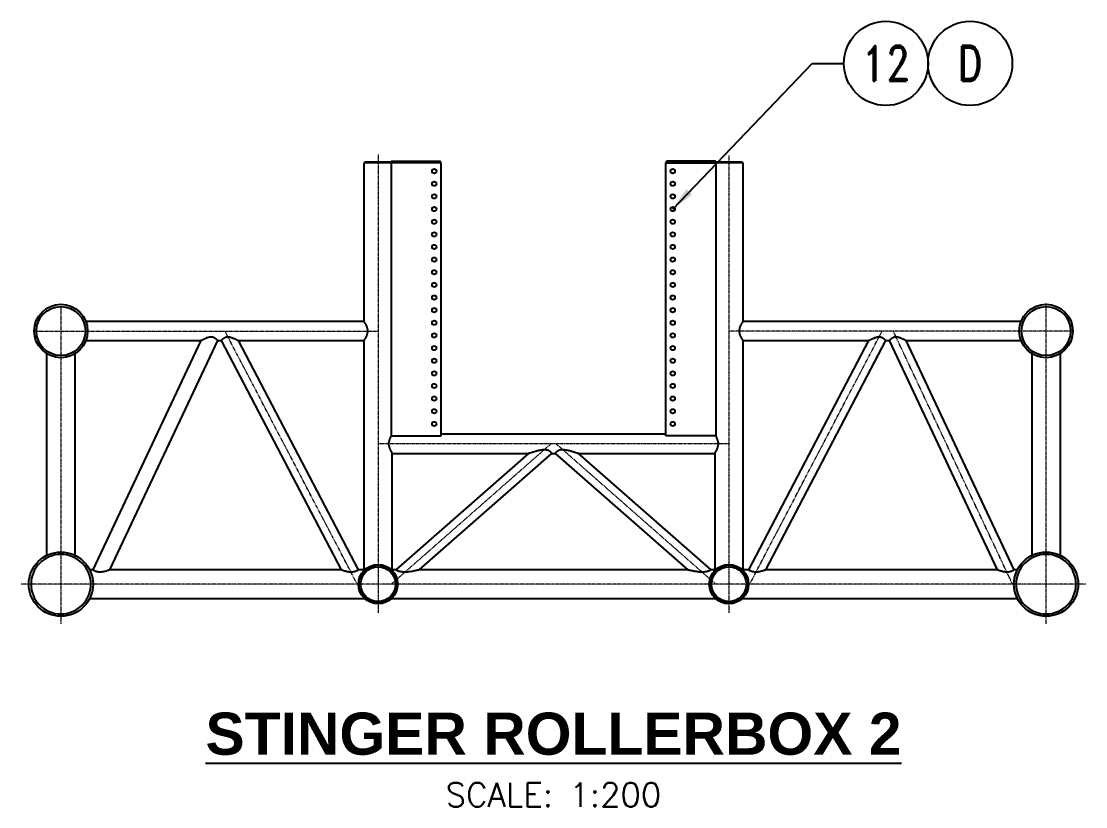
# Model space of a CAD drawing. Header units: millimetres. Extents: x 1177 to 110351, y -48371 to 8578.
# Drawn here: x 20839 to 36007, y -3170 to 8018 of the extents above; entities that cross this region are included whole.
import ezdxf
from ezdxf.enums import TextEntityAlignment as Align

# ---------------------------------------------------------------- set-up
doc = ezdxf.new("R2010")
doc.units = ezdxf.units.MM
doc.linetypes.add('CENTER', pattern=[50.8, 31.75, -6.35, 6.35, -6.35])
doc.layers.add('CENTRELINES', color=1, linetype='CENTER', lineweight=5)
for name, color, linetype in [('DIM', 1, 'Continuous'), ('PH-60E', 7, 'Continuous'), ('PV-60E', 7, 'Continuous'), ('TEXT25', 3, 'Continuous')]:
    doc.layers.add(name, color=color, linetype=linetype)
doc.styles.add('ARIALBOLD', font='arialbd.ttf')
doc.styles.add('ROMAND', font='romand.shx', dxfattribs={"width": 0.8})
doc.styles.add('ROMANS', font='simplex.shx', dxfattribs={"width": 0.8})
doc.dimstyles.new('200', dxfattribs={"dimscale": 200, "dimtxt": 1.7, "dimasz": 1.7, "dimexe": 1, "dimexo": 1, "dimgap": 1, "dimtad": 3, "dimdec": 0, "dimdsep": 46, "dimtxsty": 'ROMANS', "dimcen": 2.5, "dimclrd": 1, "dimclre": 1, "dimclrt": 2, "dimadec": 0, "dimazin": 0, "dimtfac": 1, "dimtdec": 0, "dimtmove": 0, "dimatfit": 3, "dimfxl": 2, "dimtolj": 1, "dimtzin": 0, "dimarcsym": 0})

# ---------------------------------------------------------------- blocks, each defined once
blk = doc.blocks.new('A3 - TAGG')
at = {"layer": 'TEXT25'}
blk.add_circle((0, 0), 3, dxfattribs=at)
at = {"layer": 'TEXT25', "style": 'ROMAND', "width": 0.8}
blk.add_attdef('1', text='', height=2.5, dxfattribs=at).set_placement((0, 0), align=Align.MIDDLE_CENTER)
blk = doc.blocks.new('section_2')
h = blk.add_hatch(color=256)
edge = h.paths.add_edge_path()
edge.add_ellipse((7019, 0), major_axis=(-458, 0), ratio=0.997354, start_angle=0, end_angle=360)
edge = h.paths.add_edge_path(flags=16)
edge.add_ellipse((7019, 0), major_axis=(-426, 0), ratio=0.997354, start_angle=0, end_angle=360)
for p, q in [((-2297, 6000), (-2703, 6000)), ((-2703, 6000), (-2703, 3743)), ((-2312, 6010), (-2688, 6010)), ((-2688, 6010), (-2688, 6000)), ((-2312, 6000), (-2312, 6010)), ((2703, 6000), (2297, 6000)), ((2688, 6010), (2312, 6010)), ((2312, 6010), (2312, 6000)), ((2688, 6000), (2688, 6010)), ((2703, 3743), (2703, 6000)), ((-2703, 3743), (-6664, 3743)), ((6664, 3743), (2703, 3743)), ((-6664, 3470), (-5027, 3470)), ((-5027, 3470), (-6566, 203)), ((-6324, 203), (-4785, 3470)), ((-4785, 3470), (-4735, 3470)), ((-4735, 3470), (-3025, 203)), ((-4487, 3470), (-2703, 3470)), ((-2778, 203), (-4487, 3470)), ((-2703, 3470), (-2703, 192)), ((2703, 192), (2703, 3470)), ((2703, 3470), (4487, 3470)), ((4487, 3470), (2778, 203)), ((3025, 203), (4735, 3470)), ((4735, 3470), (4785, 3470)), ((4785, 3470), (6324, 203)), ((5027, 3470), (6664, 3470)), ((6566, 203), (5027, 3470)), ((-7223, 3284), (-7223, 410)), ((-6816, 410), (-6816, 3284)), ((6816, 3284), (6816, 410)), ((7223, 410), (7223, 3284)), ((1600, 2137), (-1600, 2137)), ((-2297, 192), (-2297, 1863)), ((-2297, 1863), (-357, 1863)), ((-357, 1863), (-2247, 203)), ((-1915, 203), (-25, 1863)), ((-25, 1863), (25, 1863)), ((25, 1863), (1915, 203)), ((2247, 203), (357, 1863)), ((357, 1863), (2297, 1863)), ((2297, 1863), (2297, 192)), ((-6566, 203), (-6609, 203)), ((-3025, 203), (-6324, 203)), ((-2703, 203), (-2778, 203)), ((-2247, 203), (-2297, 203)), ((1915, 203), (-1915, 203)), ((2297, 203), (2247, 203)), ((2778, 203), (2703, 203)), ((6324, 203), (3025, 203)), ((6609, 203), (6566, 203)), ((-6609, -203), (-2692, -203)), ((-2308, -203), (2308, -203)), ((2692, -203), (6609, -203))]:
    blk.add_line(p, q)
at = {"extrusion": (0, 1, 0)}
for p, q in [((-2311, 6025), (-2311, 2114)), ((-2311, 6025), (-1612, 6025)), ((-1600, 6000), (-2311, 6000)), ((-1612, 6000), (-1612, 6025)), ((-1600, 2114), (-1600, 6000)), ((1600, 6000), (2311, 6000)), ((1600, 2114), (1600, 6000)), ((2311, 6025), (1612, 6025)), ((1612, 6000), (1612, 6025)), ((2311, 6025), (2311, 2114)), ((-2311, 2114), (-1600, 2114)), ((2311, 2114), (1600, 2114))]:
    blk.add_line(p, q, dxfattribs=at)
for centre, radius in [((-1700, 5883), 31), ((1700, 5883), 31), ((-1700, 5703), 31), ((1700, 5703), 31), ((-1700, 5523), 31), ((1700, 5523), 31), ((-1700, 5343), 31), ((1700, 5343), 31), ((-1700, 5163), 31), ((1700, 5163), 31), ((-1700, 4983), 31), ((1700, 4983), 31), ((-1700, 4803), 31), ((1700, 4803), 31), ((-1700, 4623), 31), ((1700, 4623), 31), ((-1700, 4443), 31), ((1700, 4443), 31), ((-1700, 4263), 31), ((1700, 4263), 31), ((-1700, 4083), 31), ((1700, 4083), 31), ((-1700, 3903), 31), ((1700, 3903), 31), ((-1700, 3723), 31), ((1700, 3723), 31), ((-1700, 3543), 31), ((1700, 3543), 31), ((-1700, 3363), 31), ((1700, 3363), 31), ((-1700, 3183), 31), ((1700, 3183), 31), ((-1700, 3003), 31), ((1700, 3003), 31), ((-1700, 2823), 31), ((1700, 2823), 31), ((-1700, 2643), 31), ((1700, 2643), 31), ((-1700, 2463), 31), ((1700, 2463), 31), ((-1700, 2283), 31), ((1700, 2283), 31), ((-2500, 0), 273), ((2500, 0), 273)]:
    blk.add_circle(centre, radius)
at = {"ltscale": 0.5}
for centre, radius in [((-7019, 3606), 381), ((-7019, 3606), 349), ((7019, 3606), 381), ((7019, 3606), 349), ((-2500, 0), 280), ((-2500, 0), 248), ((2500, 0), 280), ((2500, 0), 248)]:
    blk.add_circle(centre, radius, dxfattribs=at)
for centre, major_axis, start_param, end_param in [((-7019, 0), (458, 0), -3.141592653589793, 3.141592653589793), ((7019, 0), (-458, 0), -3.141592653589793, 3.141592653589793), ((-7019, 0), (426, 0), 3.141593, 9.424778), ((7019, 0), (-426, 0), 3.141593, 9.424778)]:
    blk.add_ellipse(centre, major_axis=major_axis, ratio=0.997354, start_param=start_param, end_param=end_param)
at = {"layer": 'CENTRELINES', "color": 1, "linetype": 'CENTER', "ltscale": 0.4}
for p, q in [((-2500, 6122), (-2500, -410)), ((2500, 6108), (2500, -410)), ((-7019, 3960), (-7019, -563)), ((7019, -566), (7019, 4008)), ((-7391, 3606), (-2500, 3606)), ((-2796, 0), (-4683, 3606)), ((7391, 3606), (2500, 3606)), ((2796, 0), (4683, 3606)), ((6541, 0), (4841, 3606)), ((2500, 2000), (-2500, 2000)), ((-2312, 0), (-36, 2000)), ((2312, 0), (36, 2000)), ((7584, 0), (-7584, 0))]:
    blk.add_line(p, q, dxfattribs=at)
at = {"layer": 'PH-60E'}
for points, knots in [([(-6512, 178), (-6512, 178), (-6512, 178), (-6516, 179), (-6519, 180), (-6525, 182), (-6528, 183), (-6533, 186), (-6535, 187), (-6540, 189), (-6542, 190), (-6546, 192), (-6548, 193), (-6552, 195), (-6553, 196), (-6556, 197), (-6558, 198), (-6560, 199), (-6561, 200), (-6563, 201), (-6564, 202), (-6565, 202), (-6566, 203), (-6566, 203), (-6566, 203), (-6566, 203)], [428.401512, 428.401512, 428.401512, 428.401512, 429.53421, 429.53421, 440.130105, 440.130105, 450.726, 450.726, 461.321894, 461.321894, 471.734609, 471.734609, 482.147323, 482.147323, 492.560037, 492.560037, 502.972752, 502.972752, 513.385466, 513.385466, 523.79818, 523.79818, 534.210894, 534.210894, 544.623609, 544.623609, 544.623609, 544.623609]), ([(6566, 203), (6566, 203), (6566, 203), (6566, 203), (6565, 202), (6564, 202), (6563, 201), (6561, 200), (6560, 199), (6558, 198), (6556, 197), (6553, 196), (6552, 195), (6548, 193), (6546, 192), (6542, 190), (6540, 189), (6535, 187), (6533, 186), (6528, 183), (6525, 182), (6519, 180), (6516, 179), (6512, 178), (6512, 178), (6512, 178)], [544.387242, 544.387242, 544.387242, 544.387242, 554.799956, 554.799956, 565.212671, 565.212671, 575.625385, 575.625385, 586.038099, 586.038099, 596.450813, 596.450813, 606.863528, 606.863528, 617.276242, 617.276242, 627.688956, 627.688956, 638.284851, 638.284851, 648.880746, 648.880746, 659.47664, 659.47664, 660.609338, 660.609338, 660.609338, 660.609338])]:
    blk.add_open_spline(points, degree=3, knots=knots, dxfattribs=at)
at = {"layer": 'PV-60E'}
for points, knots in [([(-2703, 3743), (-2703, 3743), (-2703, 3742), (-2702, 3742), (-2702, 3741), (-2701, 3739), (-2700, 3738), (-2698, 3735), (-2697, 3734), (-2695, 3730), (-2694, 3728), (-2691, 3724), (-2690, 3722), (-2687, 3717), (-2685, 3714), (-2682, 3708), (-2680, 3706), (-2677, 3700), (-2676, 3696), (-2672, 3690), (-2671, 3686), (-2667, 3679), (-2666, 3675), (-2662, 3667), (-2661, 3663), (-2658, 3655), (-2657, 3651), (-2655, 3642), (-2654, 3638), (-2652, 3629), (-2651, 3624), (-2651, 3615), (-2650, 3611), (-2650, 3606)], [643.476676, 643.476676, 643.476676, 643.476676, 656.805105, 656.805105, 670.133534, 670.133534, 683.461963, 683.461963, 696.790392, 696.790392, 710.118821, 710.118821, 723.447251, 723.447251, 736.77568, 736.77568, 750.104109, 750.104109, 763.587208, 763.587208, 777.070307, 777.070307, 790.553406, 790.553406, 804.036505, 804.036505, 817.519604, 817.519604, 831.002703, 831.002703, 844.485803, 844.485803, 857.968902, 857.968902, 857.968902, 857.968902]), ([(2650, 3606), (2650, 3611), (2651, 3615), (2651, 3624), (2652, 3629), (2654, 3638), (2655, 3642), (2657, 3651), (2658, 3655), (2661, 3663), (2662, 3667), (2666, 3675), (2667, 3679), (2671, 3686), (2672, 3690), (2676, 3696), (2677, 3700), (2680, 3706), (2682, 3708), (2685, 3714), (2687, 3717), (2690, 3722), (2691, 3724), (2694, 3728), (2695, 3730), (2697, 3734), (2698, 3735), (2700, 3738), (2701, 3739), (2702, 3741), (2702, 3742), (2703, 3742), (2703, 3743), (2703, 3743)], [0, 0, 0, 0, 13.483099, 13.483099, 26.966198, 26.966198, 40.449297, 40.449297, 53.932397, 53.932397, 67.415496, 67.415496, 80.898595, 80.898595, 94.381694, 94.381694, 107.864793, 107.864793, 121.193222, 121.193222, 134.521651, 134.521651, 147.85008, 147.85008, 161.178509, 161.178509, 174.506938, 174.506938, 187.835367, 187.835367, 201.163796, 201.163796, 214.492225, 214.492225, 214.492225, 214.492225]), ([(-5027, 3470), (-5027, 3470), (-5027, 3470), (-5025, 3470), (-5024, 3471), (-5022, 3472), (-5021, 3473), (-5017, 3475), (-5015, 3476), (-5011, 3478), (-5008, 3479), (-5003, 3482), (-5001, 3483), (-4995, 3486), (-4992, 3488), (-4986, 3491), (-4983, 3492), (-4977, 3495), (-4973, 3497), (-4966, 3500), (-4962, 3502), (-4954, 3506), (-4950, 3507), (-4942, 3511), (-4937, 3512), (-4929, 3515), (-4924, 3517), (-4916, 3519), (-4911, 3520), (-4902, 3522), (-4898, 3523), (-4889, 3524), (-4884, 3525), (-4878, 3525), (-4876, 3525), (-4873, 3524), (-4871, 3524), (-4868, 3524), (-4866, 3524), (-4863, 3523), (-4861, 3523), (-4858, 3522), (-4856, 3521), (-4853, 3520), (-4851, 3520), (-4846, 3518), (-4843, 3517), (-4837, 3514), (-4834, 3512), (-4829, 3509), (-4826, 3507), (-4821, 3504), (-4819, 3502), (-4814, 3498), (-4812, 3497), (-4808, 3493), (-4806, 3492), (-4803, 3488), (-4801, 3486), (-4798, 3483), (-4796, 3482), (-4794, 3479), (-4792, 3478), (-4790, 3475), (-4789, 3474), (-4788, 3473), (-4787, 3472), (-4786, 3471), (-4785, 3470), (-4785, 3470), (-4785, 3470), (-4785, 3470)], [203.452012, 203.452012, 203.452012, 203.452012, 215.43218, 215.43218, 227.412347, 227.412347, 239.392515, 239.392515, 251.372682, 251.372682, 263.35285, 263.35285, 275.333017, 275.333017, 287.313185, 287.313185, 299.293352, 299.293352, 312.744686, 312.744686, 326.19602, 326.19602, 339.647354, 339.647354, 353.098688, 353.098688, 366.550023, 366.550023, 380.001357, 380.001357, 393.452691, 393.452691, 406.904025, 406.904025, 412.078489, 412.078489, 417.252954, 417.252954, 422.427418, 422.427418, 427.601882, 427.601882, 432.776347, 432.776347, 437.950811, 437.950811, 448.29974, 448.29974, 458.648669, 458.648669, 468.997598, 468.997598, 479.346527, 479.346527, 489.695456, 489.695456, 500.504611, 500.504611, 511.313766, 511.313766, 522.12292, 522.12292, 532.932075, 532.932075, 543.74123, 543.74123, 554.550385, 554.550385, 565.359539, 565.359539, 576.168694, 576.168694, 576.168694, 576.168694]), ([(-4735, 3470), (-4735, 3470), (-4735, 3470), (-4734, 3470), (-4734, 3471), (-4733, 3472), (-4732, 3473), (-4730, 3474), (-4729, 3475), (-4727, 3478), (-4726, 3479), (-4723, 3482), (-4722, 3483), (-4719, 3486), (-4717, 3488), (-4713, 3492), (-4712, 3493), (-4708, 3497), (-4706, 3498), (-4701, 3502), (-4699, 3504), (-4694, 3507), (-4691, 3509), (-4686, 3512), (-4683, 3514), (-4677, 3517), (-4674, 3518), (-4669, 3520), (-4667, 3520), (-4664, 3521), (-4662, 3522), (-4659, 3523), (-4657, 3523), (-4654, 3524), (-4652, 3524), (-4647, 3524), (-4643, 3525), (-4640, 3525)], [584.525875, 584.525875, 584.525875, 584.525875, 595.318184, 595.318184, 606.110493, 606.110493, 616.902801, 616.902801, 627.69511, 627.69511, 638.487419, 638.487419, 649.279728, 649.279728, 660.072036, 660.072036, 670.864345, 670.864345, 681.235012, 681.235012, 691.605679, 691.605679, 701.976346, 701.976346, 712.347013, 712.347013, 722.71768, 722.71768, 727.903014, 727.903014, 733.088347, 733.088347, 738.273681, 738.273681, 743.459014, 743.459014, 753.829682, 753.829682, 753.829682, 753.829682]), ([(-4640, 3525), (-4635, 3525), (-4631, 3524), (-4621, 3523), (-4617, 3522), (-4608, 3520), (-4603, 3519), (-4594, 3517), (-4590, 3515), (-4581, 3512), (-4576, 3511), (-4568, 3507), (-4564, 3506), (-4555, 3502), (-4551, 3500), (-4544, 3497), (-4540, 3495), (-4533, 3492), (-4530, 3491), (-4524, 3488), (-4521, 3486), (-4515, 3483), (-4512, 3482), (-4507, 3479), (-4504, 3478), (-4500, 3476), (-4498, 3475), (-4494, 3473), (-4493, 3472), (-4490, 3471), (-4489, 3470), (-4488, 3470), (-4487, 3470), (-4487, 3470)], [0, 0, 0, 0, 13.798223, 13.798223, 27.596445, 27.596445, 41.394668, 41.394668, 55.192891, 55.192891, 68.991113, 68.991113, 82.789336, 82.789336, 96.587559, 96.587559, 110.385782, 110.385782, 122.538938, 122.538938, 134.692095, 134.692095, 146.845252, 146.845252, 158.998408, 158.998408, 171.151565, 171.151565, 183.304721, 183.304721, 195.457878, 195.457878, 207.611035, 207.611035, 207.611035, 207.611035]), ([(-2650, 3606), (-2650, 3602), (-2651, 3597), (-2651, 3588), (-2652, 3583), (-2654, 3575), (-2655, 3570), (-2657, 3561), (-2658, 3557), (-2661, 3549), (-2662, 3545), (-2666, 3537), (-2667, 3533), (-2671, 3526), (-2672, 3522), (-2676, 3516), (-2677, 3512), (-2680, 3507), (-2682, 3504), (-2685, 3498), (-2687, 3496), (-2690, 3491), (-2691, 3488), (-2694, 3484), (-2695, 3482), (-2697, 3478), (-2698, 3477), (-2700, 3474), (-2701, 3473), (-2702, 3471), (-2702, 3471), (-2703, 3470), (-2703, 3470), (-2703, 3470)], [0, 0, 0, 0, 13.483099, 13.483099, 26.966198, 26.966198, 40.449297, 40.449297, 53.932397, 53.932397, 67.415496, 67.415496, 80.898595, 80.898595, 94.381694, 94.381694, 107.864793, 107.864793, 121.193222, 121.193222, 134.521651, 134.521651, 147.85008, 147.85008, 161.178509, 161.178509, 174.506938, 174.506938, 187.835367, 187.835367, 201.163796, 201.163796, 214.492225, 214.492225, 214.492225, 214.492225]), ([(2703, 3470), (2703, 3470), (2703, 3470), (2702, 3471), (2702, 3471), (2701, 3473), (2700, 3474), (2698, 3477), (2697, 3478), (2695, 3482), (2694, 3484), (2691, 3488), (2690, 3491), (2687, 3496), (2685, 3498), (2682, 3504), (2680, 3507), (2677, 3512), (2676, 3516), (2672, 3522), (2671, 3526), (2667, 3533), (2666, 3537), (2662, 3545), (2661, 3549), (2658, 3557), (2657, 3561), (2655, 3570), (2654, 3575), (2652, 3583), (2651, 3588), (2651, 3597), (2650, 3602), (2650, 3606)], [643.476676, 643.476676, 643.476676, 643.476676, 656.805105, 656.805105, 670.133534, 670.133534, 683.461963, 683.461963, 696.790392, 696.790392, 710.118821, 710.118821, 723.447251, 723.447251, 736.77568, 736.77568, 750.104109, 750.104109, 763.587208, 763.587208, 777.070307, 777.070307, 790.553406, 790.553406, 804.036505, 804.036505, 817.519604, 817.519604, 831.002703, 831.002703, 844.485803, 844.485803, 857.968902, 857.968902, 857.968902, 857.968902]), ([(4487, 3470), (4487, 3470), (4488, 3470), (4489, 3470), (4490, 3471), (4493, 3472), (4494, 3473), (4498, 3475), (4500, 3476), (4504, 3478), (4507, 3479), (4512, 3482), (4515, 3483), (4521, 3486), (4524, 3488), (4530, 3491), (4533, 3492), (4540, 3495), (4544, 3497), (4551, 3500), (4555, 3502), (4564, 3506), (4568, 3507), (4576, 3511), (4581, 3512), (4590, 3515), (4594, 3517), (4603, 3519), (4608, 3520), (4617, 3522), (4621, 3523), (4631, 3524), (4635, 3525), (4640, 3525)], [961.440716, 961.440716, 961.440716, 961.440716, 973.593873, 973.593873, 985.74703, 985.74703, 997.900186, 997.900186, 1010.053343, 1010.053343, 1022.206499, 1022.206499, 1034.359656, 1034.359656, 1046.512813, 1046.512813, 1058.665969, 1058.665969, 1072.464192, 1072.464192, 1086.262415, 1086.262415, 1100.060637, 1100.060637, 1113.85886, 1113.85886, 1127.657083, 1127.657083, 1141.455306, 1141.455306, 1155.253528, 1155.253528, 1169.051751, 1169.051751, 1169.051751, 1169.051751]), ([(4640, 3525), (4643, 3525), (4647, 3524), (4652, 3524), (4654, 3524), (4657, 3523), (4659, 3523), (4662, 3522), (4664, 3521), (4667, 3520), (4669, 3520), (4674, 3518), (4677, 3517), (4683, 3514), (4686, 3512), (4691, 3509), (4694, 3507), (4699, 3504), (4701, 3502), (4706, 3498), (4708, 3497), (4712, 3493), (4713, 3492), (4717, 3488), (4719, 3486), (4722, 3483), (4723, 3482), (4726, 3479), (4727, 3478), (4729, 3475), (4730, 3474), (4732, 3473), (4733, 3472), (4734, 3471), (4734, 3470), (4735, 3470), (4735, 3470), (4735, 3470)], [415.222069, 415.222069, 415.222069, 415.222069, 425.592736, 425.592736, 430.77807, 430.77807, 435.963404, 435.963404, 441.148737, 441.148737, 446.334071, 446.334071, 456.704738, 456.704738, 467.075405, 467.075405, 477.446072, 477.446072, 487.816739, 487.816739, 498.187406, 498.187406, 508.979715, 508.979715, 519.772023, 519.772023, 530.564332, 530.564332, 541.356641, 541.356641, 552.148949, 552.148949, 562.941258, 562.941258, 573.733567, 573.733567, 584.525875, 584.525875, 584.525875, 584.525875]), ([(4785, 3470), (4785, 3470), (4785, 3470), (4785, 3470), (4786, 3471), (4787, 3472), (4787, 3472), (4789, 3474), (4790, 3475), (4792, 3477), (4793, 3478), (4796, 3481), (4797, 3483), (4800, 3486), (4802, 3487), (4805, 3490), (4807, 3492), (4811, 3495), (4813, 3497), (4817, 3501), (4820, 3503), (4825, 3506), (4827, 3508), (4833, 3512), (4836, 3513), (4842, 3516), (4845, 3518), (4850, 3520), (4852, 3520), (4855, 3521), (4857, 3522), (4860, 3522), (4862, 3523), (4866, 3523), (4867, 3524), (4871, 3524), (4873, 3524), (4876, 3525), (4878, 3525), (4880, 3525), (4885, 3525), (4890, 3524), (4899, 3523), (4904, 3522), (4913, 3520), (4918, 3519), (4927, 3516), (4932, 3514), (4941, 3511), (4946, 3509), (4954, 3505), (4959, 3504), (4967, 3500), (4971, 3498), (4979, 3494), (4982, 3492), (4989, 3489), (4991, 3488), (4997, 3485), (4999, 3484), (5004, 3482), (5006, 3480), (5011, 3478), (5013, 3477), (5017, 3475), (5018, 3474), (5021, 3472), (5023, 3472), (5025, 3471), (5026, 3470), (5027, 3470), (5027, 3470), (5027, 3470)], [575.918796, 575.918796, 575.918796, 575.918796, 586.365035, 586.365035, 596.811275, 596.811275, 607.257514, 607.257514, 617.703754, 617.703754, 628.149993, 628.149993, 638.596233, 638.596233, 649.042472, 649.042472, 659.488712, 659.488712, 670.213813, 670.213813, 680.938914, 680.938914, 691.664015, 691.664015, 702.389116, 702.389116, 713.114217, 713.114217, 718.476767, 718.476767, 723.839318, 723.839318, 729.201868, 729.201868, 734.564419, 734.564419, 739.926969, 739.926969, 745.28952, 745.28952, 745.28952, 759.743505, 759.743505, 774.197489, 774.197489, 788.651474, 788.651474, 803.105458, 803.105458, 817.559443, 817.559443, 832.013427, 832.013427, 846.467412, 846.467412, 860.921396, 860.921396, 871.876666, 871.876666, 882.831936, 882.831936, 893.787206, 893.787206, 904.742476, 904.742476, 915.697746, 915.697746, 926.653016, 926.653016, 937.608286, 937.608286, 948.563556, 948.563556, 948.563556, 948.563556]), ([(-2311, 2114), (-2311, 2114), (-2312, 2113), (-2313, 2110), (-2315, 2108), (-2318, 2102), (-2320, 2099), (-2323, 2094), (-2324, 2090), (-2328, 2084), (-2329, 2080), (-2333, 2073), (-2334, 2069), (-2338, 2061), (-2339, 2057), (-2342, 2049), (-2343, 2045), (-2345, 2036), (-2346, 2032), (-2348, 2023), (-2349, 2018), (-2349, 2009), (-2350, 2004), (-2350, 2000)], [721.357222, 721.357222, 721.357222, 721.357222, 723.447251, 723.447251, 736.77568, 736.77568, 750.104109, 750.104109, 763.587208, 763.587208, 777.070307, 777.070307, 790.553406, 790.553406, 804.036505, 804.036505, 817.519604, 817.519604, 831.002703, 831.002703, 844.485803, 844.485803, 857.968902, 857.968902, 857.968902, 857.968902]), ([(-2350, 2000), (-2350, 1996), (-2349, 1991), (-2349, 1982), (-2348, 1977), (-2346, 1968), (-2345, 1964), (-2343, 1955), (-2342, 1951), (-2339, 1943), (-2338, 1939), (-2334, 1931), (-2333, 1927), (-2329, 1920), (-2328, 1916), (-2324, 1910), (-2323, 1906), (-2320, 1901), (-2318, 1898), (-2315, 1892), (-2313, 1890), (-2310, 1885), (-2309, 1882), (-2306, 1878), (-2305, 1876), (-2303, 1872), (-2302, 1871), (-2300, 1868), (-2299, 1867), (-2298, 1865), (-2298, 1865), (-2297, 1864), (-2297, 1863), (-2297, 1863)], [0, 0, 0, 0, 13.483099, 13.483099, 26.966198, 26.966198, 40.449297, 40.449297, 53.932397, 53.932397, 67.415496, 67.415496, 80.898595, 80.898595, 94.381694, 94.381694, 107.864793, 107.864793, 121.193222, 121.193222, 134.521651, 134.521651, 147.85008, 147.85008, 161.178509, 161.178509, 174.506938, 174.506938, 187.835367, 187.835367, 201.163796, 201.163796, 214.492225, 214.492225, 214.492225, 214.492225]), ([(2297, 1863), (2297, 1863), (2297, 1864), (2298, 1865), (2298, 1865), (2299, 1867), (2300, 1868), (2302, 1871), (2303, 1872), (2305, 1876), (2306, 1878), (2309, 1882), (2310, 1885), (2313, 1890), (2315, 1892), (2318, 1898), (2320, 1901), (2323, 1906), (2324, 1910), (2328, 1916), (2329, 1920), (2333, 1927), (2334, 1931), (2338, 1939), (2339, 1943), (2342, 1951), (2343, 1955), (2345, 1964), (2346, 1968), (2348, 1977), (2349, 1982), (2349, 1991), (2350, 1996), (2350, 2004), (2349, 2009), (2349, 2018), (2348, 2023), (2346, 2032), (2345, 2036), (2343, 2045), (2342, 2049), (2339, 2057), (2338, 2061), (2334, 2069), (2333, 2073), (2329, 2080), (2328, 2084), (2324, 2090), (2323, 2094), (2320, 2099), (2318, 2102), (2315, 2108), (2313, 2110), (2312, 2113), (2311, 2114), (2311, 2114)], [214.492225, 214.492225, 214.492225, 214.492225, 227.820654, 227.820654, 241.149084, 241.149084, 254.477513, 254.477513, 267.805942, 267.805942, 281.134371, 281.134371, 294.4628, 294.4628, 307.791229, 307.791229, 321.119658, 321.119658, 334.602757, 334.602757, 348.085856, 348.085856, 361.568955, 361.568955, 375.052054, 375.052054, 388.535153, 388.535153, 402.018253, 402.018253, 415.501352, 415.501352, 428.984451, 428.984451, 442.46755, 442.46755, 455.950649, 455.950649, 469.433748, 469.433748, 482.916848, 482.916848, 496.399947, 496.399947, 509.883046, 509.883046, 523.366145, 523.366145, 536.849244, 536.849244, 550.177673, 550.177673, 563.506102, 563.506102, 565.596131, 565.596131, 565.596131, 565.596131]), ([(-357, 1863), (-357, 1863), (-357, 1863), (-357, 1864), (-356, 1864), (-356, 1864), (-356, 1864), (-355, 1864), (-355, 1864), (-354, 1865), (-353, 1865), (-352, 1865), (-351, 1865), (-349, 1866), (-348, 1866), (-345, 1867), (-344, 1868), (-341, 1869), (-339, 1869), (-334, 1871), (-331, 1872), (-323, 1874), (-319, 1876), (-311, 1878), (-307, 1879), (-297, 1883), (-291, 1885), (-277, 1889), (-270, 1891), (-256, 1895), (-249, 1897), (-234, 1901), (-227, 1903), (-211, 1907), (-204, 1908), (-192, 1911), (-189, 1911), (-181, 1913), (-177, 1914), (-170, 1915), (-166, 1915), (-158, 1916), (-155, 1917), (-147, 1918), (-143, 1918), (-136, 1918), (-132, 1918), (-124, 1918), (-120, 1918), (-112, 1918), (-108, 1917), (-102, 1916), (-100, 1916), (-96, 1915), (-94, 1915), (-90, 1913), (-88, 1913), (-84, 1912), (-82, 1911), (-79, 1909), (-77, 1909), (-74, 1907), (-72, 1906), (-69, 1904), (-67, 1903), (-64, 1902), (-62, 1901), (-58, 1898), (-55, 1896), (-51, 1892), (-48, 1889), (-44, 1886), (-43, 1884), (-40, 1881), (-38, 1879), (-35, 1876), (-34, 1875), (-32, 1872), (-31, 1871), (-29, 1869), (-28, 1868), (-27, 1866), (-27, 1866), (-26, 1865), (-26, 1864), (-25, 1864), (-25, 1863), (-25, 1863)], [264.34363, 264.34363, 264.34363, 264.34363, 268.25139, 268.25139, 272.15915, 272.15915, 276.06691, 276.06691, 279.97467, 279.97467, 283.88243, 283.88243, 287.79019, 287.79019, 295.60571, 295.60571, 302.508698, 302.508698, 309.411687, 309.411687, 323.217663, 323.217663, 337.023639, 337.023639, 350.829615, 350.829615, 373.061821, 373.061821, 395.294027, 395.294027, 417.526232, 417.526232, 439.758438, 439.758438, 461.990644, 461.990644, 473.106746, 473.106746, 484.222849, 484.222849, 495.338952, 495.338952, 506.455055, 506.455055, 517.571158, 517.571158, 528.687261, 528.687261, 540.661782, 540.661782, 552.636303, 552.636303, 558.623564, 558.623564, 564.610825, 564.610825, 570.598086, 570.598086, 576.585346, 576.585346, 582.572607, 582.572607, 588.559868, 588.559868, 594.547128, 594.547128, 600.534389, 600.534389, 612.508911, 612.508911, 624.483432, 624.483432, 634.813134, 634.813134, 645.142835, 645.142835, 655.472537, 655.472537, 665.802238, 665.802238, 676.13194, 676.13194, 686.461641, 686.461641, 696.791343, 696.791343, 707.121045, 707.121045, 707.121045, 707.121045]), ([(25, 1863), (25, 1863), (25, 1864), (26, 1864), (26, 1865), (27, 1866), (27, 1866), (28, 1868), (29, 1869), (31, 1871), (32, 1872), (34, 1875), (35, 1876), (38, 1879), (40, 1881), (43, 1884), (44, 1886), (48, 1889), (51, 1892), (55, 1896), (58, 1898), (62, 1901), (64, 1902), (67, 1903), (69, 1904), (72, 1906), (74, 1907), (77, 1909), (79, 1909), (82, 1911), (84, 1912), (88, 1913), (90, 1913), (94, 1915), (96, 1915), (100, 1916), (102, 1916), (108, 1917), (112, 1918), (120, 1918), (124, 1918), (128, 1918), (132, 1918), (136, 1918), (143, 1918), (147, 1918), (155, 1917), (158, 1916), (166, 1915), (170, 1915), (177, 1914), (181, 1913), (189, 1911), (192, 1911), (204, 1908), (211, 1907), (227, 1903), (234, 1901), (249, 1897), (256, 1895), (270, 1891), (277, 1889), (291, 1885), (297, 1883), (307, 1879), (311, 1878), (319, 1876), (323, 1874), (331, 1872), (334, 1871), (339, 1869), (341, 1869), (344, 1868), (345, 1867), (348, 1866), (349, 1866), (351, 1865), (352, 1865), (353, 1865), (354, 1865), (355, 1864), (355, 1864), (356, 1864), (356, 1864), (356, 1864), (357, 1864), (357, 1863), (357, 1863), (357, 1863)], [707.121045, 707.121045, 707.121045, 707.121045, 717.450746, 717.450746, 727.780448, 727.780448, 738.110149, 738.110149, 748.439851, 748.439851, 758.769552, 758.769552, 769.099254, 769.099254, 779.428956, 779.428956, 789.758657, 789.758657, 801.733179, 801.733179, 813.7077, 813.7077, 819.694961, 819.694961, 825.682221, 825.682221, 831.669482, 831.669482, 837.656743, 837.656743, 843.644004, 843.644004, 849.631264, 849.631264, 855.618525, 855.618525, 861.605786, 861.605786, 873.580307, 873.580307, 885.554829, 885.554829, 885.554829, 896.670931, 896.670931, 907.787034, 907.787034, 918.903137, 918.903137, 930.01924, 930.01924, 941.135343, 941.135343, 952.251446, 952.251446, 974.483651, 974.483651, 996.715857, 996.715857, 1018.948063, 1018.948063, 1041.180268, 1041.180268, 1063.412474, 1063.412474, 1077.21845, 1077.21845, 1091.024426, 1091.024426, 1104.830403, 1104.830403, 1111.733391, 1111.733391, 1118.636379, 1118.636379, 1126.451899, 1126.451899, 1130.359659, 1130.359659, 1134.267419, 1134.267419, 1138.175179, 1138.175179, 1142.082939, 1142.082939, 1145.990699, 1145.990699, 1149.898459, 1149.898459, 1149.898459, 1149.898459]), ([(-6324, 203), (-6324, 203), (-6324, 203), (-6325, 203), (-6326, 202), (-6328, 202), (-6330, 201), (-6333, 200), (-6334, 199), (-6338, 198), (-6340, 197), (-6345, 195), (-6347, 194), (-6353, 193), (-6355, 192), (-6361, 190), (-6364, 189), (-6370, 187), (-6373, 186), (-6380, 184), (-6384, 183), (-6391, 181), (-6395, 180), (-6403, 178), (-6407, 177), (-6415, 176), (-6419, 175), (-6427, 174), (-6431, 173), (-6440, 172), (-6444, 172), (-6452, 171), (-6456, 171), (-6464, 171), (-6467, 171), (-6475, 172), (-6478, 172), (-6485, 173), (-6489, 173), (-6496, 174), (-6500, 175), (-6506, 177), (-6509, 177), (-6512, 178)], [188.277368, 188.277368, 188.277368, 188.277368, 199.593278, 199.593278, 210.909188, 210.909188, 222.225097, 222.225097, 233.541007, 233.541007, 244.856917, 244.856917, 256.172826, 256.172826, 267.488736, 267.488736, 278.804646, 278.804646, 291.023407, 291.023407, 303.242168, 303.242168, 315.46093, 315.46093, 327.679691, 327.679691, 339.898453, 339.898453, 352.117214, 352.117214, 364.335976, 364.335976, 376.554737, 376.554737, 387.150632, 387.150632, 397.746526, 397.746526, 408.342421, 408.342421, 418.938316, 418.938316, 428.401512, 428.401512, 428.401512, 428.401512]), ([(-2885, 171), (-2889, 171), (-2893, 171), (-2902, 172), (-2906, 172), (-2915, 173), (-2919, 174), (-2928, 175), (-2932, 176), (-2940, 177), (-2944, 178), (-2952, 180), (-2956, 181), (-2964, 183), (-2967, 184), (-2975, 186), (-2978, 187), (-2984, 189), (-2987, 190), (-2993, 192), (-2996, 192), (-3001, 194), (-3004, 195), (-3008, 197), (-3011, 198), (-3015, 199), (-3017, 200), (-3020, 201), (-3021, 202), (-3023, 202), (-3024, 203), (-3025, 203), (-3025, 203), (-3025, 203)], [0, 0, 0, 0, 12.498608, 12.498608, 24.997215, 24.997215, 37.495823, 37.495823, 49.994431, 49.994431, 62.493038, 62.493038, 74.991646, 74.991646, 87.490253, 87.490253, 99.988861, 99.988861, 111.430834, 111.430834, 122.872807, 122.872807, 134.314781, 134.314781, 145.756754, 145.756754, 157.198727, 157.198727, 168.6407, 168.6407, 180.082673, 180.082673, 191.524646, 191.524646, 191.524646, 191.524646]), ([(-2778, 203), (-2778, 203), (-2778, 203), (-2779, 203), (-2779, 202), (-2781, 202), (-2781, 201), (-2783, 200), (-2784, 199), (-2787, 198), (-2788, 197), (-2791, 196), (-2793, 195), (-2796, 193), (-2798, 192), (-2802, 190), (-2804, 189), (-2809, 187), (-2812, 186), (-2817, 183), (-2820, 182), (-2826, 180), (-2829, 179), (-2835, 178), (-2838, 177), (-2845, 175), (-2849, 174), (-2856, 173), (-2860, 173), (-2867, 172), (-2871, 172), (-2878, 171), (-2881, 171), (-2885, 171)], [551.936269, 551.936269, 551.936269, 551.936269, 562.326384, 562.326384, 572.716499, 572.716499, 583.106613, 583.106613, 593.496728, 593.496728, 603.886843, 603.886843, 614.276958, 614.276958, 624.667072, 624.667072, 635.057187, 635.057187, 645.777944, 645.777944, 656.498702, 656.498702, 667.219459, 667.219459, 677.940216, 677.940216, 688.660974, 688.660974, 699.381731, 699.381731, 710.102488, 710.102488, 720.823246, 720.823246, 720.823246, 720.823246]), ([(-1915, 203), (-1915, 203), (-1915, 203), (-1915, 203), (-1915, 203), (-1916, 203), (-1916, 203), (-1917, 203), (-1918, 202), (-1919, 202), (-1920, 202), (-1921, 202), (-1922, 201), (-1924, 201), (-1925, 201), (-1926, 200), (-1927, 200), (-1930, 199), (-1931, 199), (-1935, 198), (-1937, 198), (-1943, 196), (-1948, 195), (-1957, 193), (-1962, 192), (-1971, 190), (-1976, 189), (-1991, 186), (-2001, 184), (-2024, 180), (-2035, 178), (-2053, 176), (-2059, 175), (-2071, 174), (-2077, 173), (-2088, 172), (-2094, 172), (-2106, 171), (-2112, 171), (-2122, 171), (-2126, 171), (-2136, 172), (-2140, 172), (-2150, 173), (-2154, 173), (-2163, 174), (-2168, 175), (-2177, 177), (-2181, 177), (-2190, 179), (-2194, 180), (-2201, 183), (-2205, 184), (-2212, 186), (-2215, 188), (-2220, 190), (-2223, 191), (-2227, 193), (-2229, 193), (-2232, 195), (-2234, 196), (-2237, 198), (-2238, 198), (-2241, 200), (-2242, 200), (-2244, 201), (-2244, 202), (-2246, 203), (-2246, 203), (-2247, 203), (-2247, 203), (-2247, 203)], [237.619184, 237.619184, 237.619184, 237.619184, 242.363576, 242.363576, 247.107968, 247.107968, 251.85236, 251.85236, 256.596752, 256.596752, 261.341145, 261.341145, 266.085537, 266.085537, 270.829929, 270.829929, 275.574321, 275.574321, 283.661218, 283.661218, 291.748114, 291.748114, 307.921907, 307.921907, 324.0957, 324.0957, 340.269493, 340.269493, 374.011712, 374.011712, 407.753931, 407.753931, 424.62504, 424.62504, 441.496149, 441.496149, 458.367259, 458.367259, 475.238368, 475.238368, 488.673554, 488.673554, 502.108741, 502.108741, 515.543927, 515.543927, 528.979114, 528.979114, 542.4143, 542.4143, 555.849486, 555.849486, 569.284673, 569.284673, 582.719859, 582.719859, 592.780583, 592.780583, 602.841307, 602.841307, 612.90203, 612.90203, 622.962754, 622.962754, 633.023478, 633.023478, 643.084201, 643.084201, 653.144925, 653.144925, 663.205649, 663.205649, 663.205649, 663.205649]), ([(2247, 203), (2247, 203), (2247, 203), (2246, 203), (2246, 202), (2244, 202), (2243, 201), (2241, 200), (2240, 199), (2238, 198), (2236, 197), (2233, 195), (2231, 195), (2227, 193), (2225, 192), (2220, 190), (2218, 189), (2213, 187), (2209, 185), (2203, 183), (2199, 182), (2191, 180), (2187, 179), (2179, 177), (2175, 176), (2166, 175), (2162, 174), (2153, 173), (2149, 172), (2139, 172), (2135, 172), (2126, 171), (2122, 171), (2117, 171), (2111, 171), (2104, 171), (2091, 172), (2084, 172), (2071, 173), (2064, 174), (2051, 176), (2044, 177), (2031, 179), (2024, 180), (2011, 182), (2005, 183), (1993, 185), (1987, 187), (1975, 189), (1969, 190), (1961, 192), (1958, 193), (1952, 194), (1949, 195), (1943, 196), (1940, 197), (1935, 198), (1933, 199), (1926, 200), (1922, 201), (1918, 202), (1917, 203), (1915, 203), (1915, 203), (1915, 203)], [671.379147, 671.379147, 671.379147, 671.379147, 681.913032, 681.913032, 692.446918, 692.446918, 702.980803, 702.980803, 713.514689, 713.514689, 724.048574, 724.048574, 734.58246, 734.58246, 745.116345, 745.116345, 755.65023, 755.65023, 768.605099, 768.605099, 781.559969, 781.559969, 794.514838, 794.514838, 807.469707, 807.469707, 820.424576, 820.424576, 833.379445, 833.379445, 846.334314, 846.334314, 859.289183, 859.289183, 859.289183, 878.578704, 878.578704, 897.868224, 897.868224, 917.157745, 917.157745, 936.447266, 936.447266, 955.736787, 955.736787, 975.026308, 975.026308, 994.315828, 994.315828, 1013.605349, 1013.605349, 1024.532648, 1024.532648, 1035.459946, 1035.459946, 1046.387245, 1046.387245, 1057.314544, 1057.314544, 1079.169141, 1079.169141, 1090.09644, 1090.09644, 1101.023738, 1101.023738, 1101.023738, 1101.023738]), ([(2885, 171), (2881, 171), (2878, 171), (2870, 172), (2867, 172), (2859, 173), (2856, 173), (2849, 174), (2845, 175), (2838, 177), (2835, 178), (2828, 179), (2825, 180), (2819, 183), (2817, 184), (2811, 186), (2809, 187), (2804, 189), (2802, 190), (2798, 192), (2796, 193), (2793, 195), (2791, 196), (2788, 197), (2787, 198), (2784, 200), (2783, 200), (2781, 201), (2781, 202), (2779, 202), (2779, 203), (2778, 203), (2778, 203), (2778, 203)], [382.719912, 382.719912, 382.719912, 382.719912, 393.506995, 393.506995, 404.294079, 404.294079, 415.081162, 415.081162, 425.868245, 425.868245, 436.655329, 436.655329, 447.442412, 447.442412, 458.229496, 458.229496, 469.016579, 469.016579, 479.340802, 479.340802, 489.665026, 489.665026, 499.989249, 499.989249, 510.313472, 510.313472, 520.637695, 520.637695, 530.961919, 530.961919, 541.286142, 541.286142, 551.610365, 551.610365, 551.610365, 551.610365]), ([(3025, 203), (3025, 203), (3025, 203), (3024, 203), (3024, 202), (3022, 202), (3020, 201), (3018, 200), (3016, 200), (3012, 198), (3010, 198), (3006, 196), (3004, 195), (2999, 194), (2997, 193), (2991, 191), (2989, 190), (2983, 188), (2979, 187), (2972, 185), (2968, 184), (2960, 182), (2956, 181), (2948, 179), (2943, 178), (2935, 176), (2930, 175), (2921, 174), (2917, 173), (2908, 172), (2903, 172), (2894, 171), (2889, 171), (2885, 171)], [911.860774, 911.860774, 911.860774, 911.860774, 922.490419, 922.490419, 933.120064, 933.120064, 943.749709, 943.749709, 954.379354, 954.379354, 965.008999, 965.008999, 975.638644, 975.638644, 986.268289, 986.268289, 996.897934, 996.897934, 1010.188283, 1010.188283, 1023.478633, 1023.478633, 1036.768982, 1036.768982, 1050.059332, 1050.059332, 1063.349681, 1063.349681, 1076.640031, 1076.640031, 1089.930381, 1089.930381, 1103.22073, 1103.22073, 1103.22073, 1103.22073]), ([(6512, 178), (6509, 177), (6506, 177), (6500, 175), (6496, 174), (6489, 173), (6485, 173), (6478, 172), (6475, 172), (6467, 171), (6464, 171), (6460, 171), (6456, 171), (6452, 171), (6443, 172), (6438, 172), (6430, 173), (6425, 174), (6417, 175), (6412, 176), (6404, 178), (6400, 179), (6392, 181), (6388, 182), (6380, 184), (6376, 185), (6369, 187), (6366, 188), (6360, 190), (6357, 191), (6352, 193), (6350, 194), (6345, 195), (6343, 196), (6339, 198), (6337, 198), (6333, 200), (6332, 200), (6329, 201), (6328, 202), (6326, 202), (6325, 203), (6324, 203), (6324, 203), (6324, 203)], [660.609338, 660.609338, 660.609338, 660.609338, 670.072535, 670.072535, 680.66843, 680.66843, 691.264324, 691.264324, 701.860219, 701.860219, 712.456114, 712.456114, 712.456114, 725.358014, 725.358014, 738.259914, 738.259914, 751.161814, 751.161814, 764.063714, 764.063714, 776.965614, 776.965614, 789.867515, 789.867515, 802.769415, 802.769415, 815.671315, 815.671315, 826.289313, 826.289313, 836.907311, 836.907311, 847.525309, 847.525309, 858.143307, 858.143307, 868.761305, 868.761305, 879.379303, 879.379303, 889.997301, 889.997301, 900.615299, 900.615299, 900.615299, 900.615299])]:
    blk.add_open_spline(points, degree=3, knots=knots, dxfattribs=at)

msp = doc.modelspace()

# ---------------------------------------------------------------- block references
msp.add_blockref('section_2', (28422.7, 0))
at = {"layer": 'DIM', "xscale": 200, "yscale": 200, "zscale": 200}
for p, values in [((33159.8, 7418), {'1': '12'}), ((34359.8, 7418), {'1': 'D'})]:
    msp.add_blockref('A3 - TAGG', p, dxfattribs=at).add_auto_attribs(values)

# ---------------------------------------------------------------- texts
at = {"layer": 'DIM', "color": 3, "insert": (28422.7, -2500), "char_height": 600, "attachment_point": 5, "style": 'ARIALBOLD'}
msp.add_mtext('{\\L\\A1;STINGER ROLLERBOX 2\\P}\\C2;\\Fromans|c0;\\H0.5667x;\\A1;SCALE: 1:200', dxfattribs=at)

# ---------------------------------------------------------------- leaders
msp.add_leader([(30122.7, 5342.9), (32108, 7418), (32559.8, 7418)], dimstyle='200', override={"dimgap": 1, "dimtad": 0})

doc.saveas('drawing.dxf')
